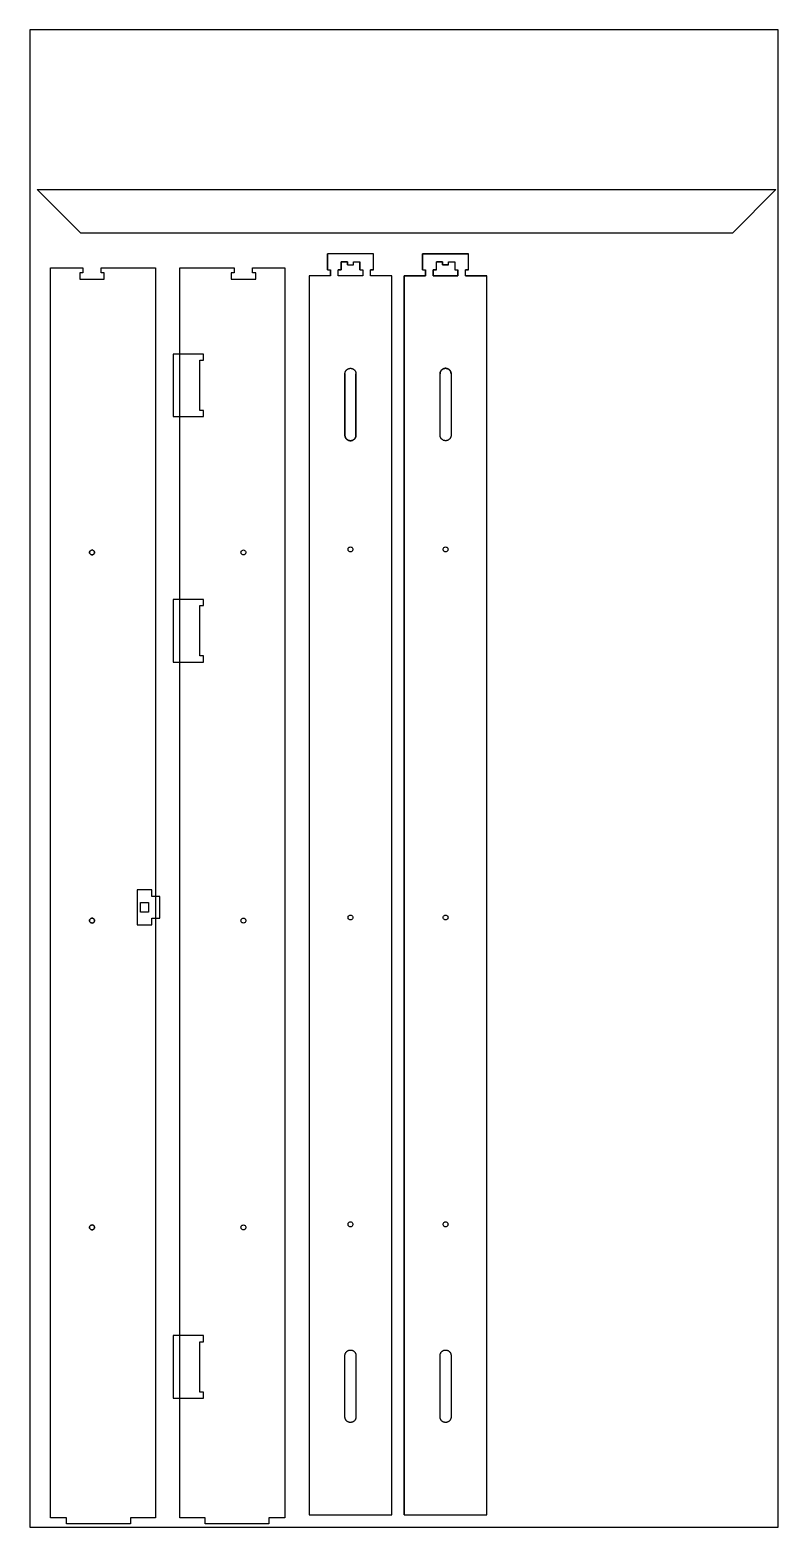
# Model space of a CAD drawing. Header units: inches. Extents: x -2871 to 2516, y -1264 to 7476.
# Drawn here: x 1296 to 2516, y -1264 to 1176 of the extents above; entities that cross this region are included whole.
import ezdxf

# ---------------------------------------------------------------- set-up
doc = ezdxf.new("R2010")
doc.units = ezdxf.units.IN
doc.header["$MEASUREMENT"] = 0
for name, color, linetype in [('0_SHEET_BirchPly 2440x1220x18', 3, 'CONTINUOUS'), ('1_anyTOOL_1mmDEEP_INSIDE', 2, 'CONTINUOUS'), ('3_anyTOOL_CUTTHROUGH_INSIDE', 4, 'CONTINUOUS'), ('4_anyTOOL_13mmDEEP_INSIDE', 1, 'CONTINUOUS'), ('5_anyTOOL_9mmDEEP_INSIDE', 6, 'CONTINUOUS'), ('6_anyTOOL_CUTTHROUGH_OUTSIDE', 5, 'CONTINUOUS')]:
    doc.layers.add(name, color=color, linetype=linetype)

msp = doc.modelspace()

# ---------------------------------------------------------------- linework, layer by layer
at = {"layer": '0_SHEET_BirchPly 2440x1220x18', "linetype": 'Continuous'}
msp.add_lwpolyline([(2516.5, -1263.5), (2516.5, 1176.5), (1296.5, 1176.5), (1296.5, -1263.5)], close=True, dxfattribs=at)
at = {"layer": '1_anyTOOL_1mmDEEP_INSIDE'}
for points in [[(1579.5, 648.3), (1529.8, 648.3), (1529.8, 546.3), (1579.5, 546.3), (1579.5, 556.3), (1573.5, 556.3), (1573.5, 638.3), (1579.5, 638.3), (1579.5, 648.3)], [(1579.5, 248.3), (1529.8, 248.3), (1529.8, 146.3), (1579.5, 146.3), (1579.5, 156.3), (1573.5, 156.3), (1573.5, 238.3), (1579.5, 238.3), (1579.5, 248.3)], [(1501.3, -236), (1495.3, -236), (1495.3, -225), (1471.3, -225), (1471.3, -282), (1495.3, -282), (1495.3, -271), (1508.1, -271), (1508.1, -236), (1501.3, -236)], [(1579.5, -951.5), (1529.8, -951.5), (1529.8, -1053.5), (1579.5, -1053.5), (1579.5, -1043.5), (1573.5, -1043.5), (1573.5, -961.5), (1579.5, -961.5), (1579.5, -951.5)]]:
    msp.add_lwpolyline(points, dxfattribs=at)
at = {"layer": '3_anyTOOL_CUTTHROUGH_INSIDE', "linetype": 'Continuous'}
for points in [[(1799.2, 775.5), (1799.2, 785.5), (1804.2, 785.5), (1804.2, 798.5), (1814.2, 798.5), (1814.2, 793.5), (1824.2, 793.5), (1824.2, 798.5), (1834.2, 798.5), (1834.2, 785.5), (1839.2, 785.5), (1839.2, 775.5)], [(1954.3, 775.5), (1954.3, 785.5), (1959.3, 785.5), (1959.3, 798.5), (1969.3, 798.5), (1969.3, 793.5), (1979.3, 793.5), (1979.3, 798.5), (1989.3, 798.5), (1989.3, 785.5), (1994.3, 785.5), (1994.3, 775.5)], [(1810.2, 616), (1810.2, 616.4), (1810.2, 616.9), (1810.3, 617.4), (1810.4, 617.8), (1810.5, 618.3), (1810.6, 618.7), (1810.8, 619.2), (1811, 619.6), (1811.2, 620.1), (1811.4, 620.5), (1811.6, 620.9), (1811.9, 621.3), (1812.2, 621.6), (1812.5, 622), (1812.8, 622.3), (1813.2, 622.7), (1813.5, 623), (1813.9, 623.2), (1814.3, 623.5), (1814.7, 623.8), (1815.1, 624), (1815.5, 624.2), (1816, 624.4), (1816.4, 624.5), (1816.9, 624.7), (1817.3, 624.8), (1817.8, 624.9), (1818.2, 624.9), (1818.7, 625), (1819.2, 625), (1819.7, 625), (1820.1, 624.9), (1820.6, 624.9), (1821.1, 624.8), (1821.5, 624.7), (1822, 624.5), (1822.4, 624.4), (1822.8, 624.2), (1823.3, 624), (1823.7, 623.8), (1824.1, 623.5), (1824.5, 623.2), (1824.8, 623), (1825.2, 622.7), (1825.5, 622.3), (1825.9, 622), (1826.2, 621.6), (1826.5, 621.3), (1826.7, 620.9), (1827, 620.5), (1827.2, 620.1), (1827.4, 619.6), (1827.6, 619.2), (1827.7, 618.7), (1827.9, 618.3), (1828, 617.8), (1828.1, 617.4), (1828.1, 616.9), (1828.2, 616.4), (1828.2, 616), (1828.2, 516), (1828.2, 515.5), (1828.1, 515), (1828.1, 514.6), (1828, 514.1), (1827.9, 513.6), (1827.7, 513.2), (1827.6, 512.7), (1827.4, 512.3), (1827.2, 511.9), (1827, 511.5), (1826.7, 511.1), (1826.5, 510.7), (1826.2, 510.3), (1825.9, 509.9), (1825.5, 509.6), (1825.2, 509.3), (1824.8, 509), (1824.5, 508.7), (1824.1, 508.4), (1823.7, 508.2), (1823.3, 507.9), (1822.8, 507.7), (1822.4, 507.6), (1822, 507.4), (1821.5, 507.3), (1821.1, 507.2), (1820.6, 507.1), (1820.1, 507), (1819.7, 507), (1819.2, 507), (1818.7, 507), (1818.2, 507), (1817.8, 507.1), (1817.3, 507.2), (1816.9, 507.3), (1816.4, 507.4), (1816, 507.6), (1815.5, 507.7), (1815.1, 507.9), (1814.7, 508.2), (1814.3, 508.4), (1813.9, 508.7), (1813.5, 509), (1813.2, 509.3), (1812.8, 509.6), (1812.5, 509.9), (1812.2, 510.3), (1811.9, 510.7), (1811.6, 511.1), (1811.4, 511.5), (1811.2, 511.9), (1811, 512.3), (1810.8, 512.7), (1810.6, 513.2), (1810.5, 513.6), (1810.4, 514.1), (1810.3, 514.6), (1810.2, 515), (1810.2, 515.5), (1810.2, 516)], [(1965.3, 516), (1965.3, 616), (1965.3, 616.4), (1965.3, 616.9), (1965.4, 617.4), (1965.5, 617.8), (1965.6, 618.3), (1965.7, 618.7), (1965.9, 619.2), (1966.1, 619.6), (1966.3, 620.1), (1966.5, 620.5), (1966.7, 620.9), (1967, 621.3), (1967.3, 621.6), (1967.6, 622), (1967.9, 622.3), (1968.3, 622.7), (1968.6, 623), (1969, 623.2), (1969.4, 623.5), (1969.8, 623.8), (1970.2, 624), (1970.6, 624.2), (1971.1, 624.4), (1971.5, 624.5), (1972, 624.7), (1972.4, 624.8), (1972.9, 624.9), (1973.3, 624.9), (1973.8, 625), (1974.3, 625), (1974.8, 625), (1975.2, 624.9), (1975.7, 624.9), (1976.2, 624.8), (1976.6, 624.7), (1977.1, 624.5), (1977.5, 624.4), (1977.9, 624.2), (1978.4, 624), (1978.8, 623.8), (1979.2, 623.5), (1979.6, 623.2), (1979.9, 623), (1980.3, 622.7), (1980.6, 622.3), (1981, 622), (1981.3, 621.6), (1981.6, 621.3), (1981.8, 620.9), (1982.1, 620.5), (1982.3, 620.1), (1982.5, 619.6), (1982.7, 619.2), (1982.8, 618.7), (1983, 618.3), (1983.1, 617.8), (1983.2, 617.4), (1983.2, 616.9), (1983.3, 616.4), (1983.3, 616), (1983.3, 516), (1983.3, 515.5), (1983.2, 515), (1983.2, 514.6), (1983.1, 514.1), (1983, 513.6), (1982.8, 513.2), (1982.7, 512.7), (1982.5, 512.3), (1982.3, 511.9), (1982.1, 511.5), (1981.8, 511.1), (1981.6, 510.7), (1981.3, 510.3), (1981, 509.9), (1980.6, 509.6), (1980.3, 509.3), (1979.9, 509), (1979.6, 508.7), (1979.2, 508.4), (1978.8, 508.2), (1978.4, 507.9), (1977.9, 507.7), (1977.5, 507.6), (1977.1, 507.4), (1976.6, 507.3), (1976.2, 507.2), (1975.7, 507.1), (1975.2, 507), (1974.8, 507), (1974.3, 507), (1973.8, 507), (1973.3, 507), (1972.9, 507.1), (1972.4, 507.2), (1972, 507.3), (1971.5, 507.4), (1971.1, 507.6), (1970.6, 507.7), (1970.2, 507.9), (1969.8, 508.2), (1969.4, 508.4), (1969, 508.7), (1968.6, 509), (1968.3, 509.3), (1967.9, 509.6), (1967.6, 509.9), (1967.3, 510.3), (1967, 510.7), (1966.7, 511.1), (1966.5, 511.5), (1966.3, 511.9), (1966.1, 512.3), (1965.9, 512.7), (1965.7, 513.2), (1965.6, 513.6), (1965.5, 514.1), (1965.4, 514.6), (1965.3, 515), (1965.3, 515.5)], [(1810.2, -984), (1810.2, -983.6), (1810.2, -983.1), (1810.3, -982.6), (1810.4, -982.2), (1810.5, -981.7), (1810.6, -981.3), (1810.8, -980.8), (1811, -980.4), (1811.2, -979.9), (1811.4, -979.5), (1811.6, -979.1), (1811.9, -978.7), (1812.2, -978.4), (1812.5, -978), (1812.8, -977.7), (1813.2, -977.3), (1813.5, -977), (1813.9, -976.8), (1814.3, -976.5), (1814.7, -976.2), (1815.1, -976), (1815.5, -975.8), (1816, -975.6), (1816.4, -975.5), (1816.9, -975.3), (1817.3, -975.2), (1817.8, -975.1), (1818.2, -975.1), (1818.7, -975), (1819.2, -975), (1819.7, -975), (1820.1, -975.1), (1820.6, -975.1), (1821.1, -975.2), (1821.5, -975.3), (1822, -975.5), (1822.4, -975.6), (1822.8, -975.8), (1823.3, -976), (1823.7, -976.2), (1824.1, -976.5), (1824.5, -976.8), (1824.8, -977), (1825.2, -977.3), (1825.5, -977.7), (1825.9, -978), (1826.2, -978.4), (1826.5, -978.7), (1826.7, -979.1), (1827, -979.5), (1827.2, -979.9), (1827.4, -980.4), (1827.6, -980.8), (1827.7, -981.3), (1827.9, -981.7), (1828, -982.2), (1828.1, -982.6), (1828.1, -983.1), (1828.2, -983.6), (1828.2, -984), (1828.2, -1084), (1828.2, -1084.5), (1828.1, -1085), (1828.1, -1085.4), (1828, -1085.9), (1827.9, -1086.4), (1827.7, -1086.8), (1827.6, -1087.3), (1827.4, -1087.7), (1827.2, -1088.1), (1827, -1088.5), (1826.7, -1088.9), (1826.5, -1089.3), (1826.2, -1089.7), (1825.9, -1090.1), (1825.5, -1090.4), (1825.2, -1090.7), (1824.8, -1091), (1824.5, -1091.3), (1824.1, -1091.6), (1823.7, -1091.8), (1823.3, -1092.1), (1822.8, -1092.3), (1822.4, -1092.4), (1822, -1092.6), (1821.5, -1092.7), (1821.1, -1092.8), (1820.6, -1092.9), (1820.1, -1093), (1819.7, -1093), (1819.2, -1093), (1818.7, -1093), (1818.2, -1093), (1817.8, -1092.9), (1817.3, -1092.8), (1816.9, -1092.7), (1816.4, -1092.6), (1816, -1092.4), (1815.5, -1092.3), (1815.1, -1092.1), (1814.7, -1091.8), (1814.3, -1091.6), (1813.9, -1091.3), (1813.5, -1091), (1813.2, -1090.7), (1812.8, -1090.4), (1812.5, -1090.1), (1812.2, -1089.7), (1811.9, -1089.3), (1811.6, -1088.9), (1811.4, -1088.5), (1811.2, -1088.1), (1811, -1087.7), (1810.8, -1087.3), (1810.6, -1086.8), (1810.5, -1086.4), (1810.4, -1085.9), (1810.3, -1085.4), (1810.2, -1085), (1810.2, -1084.5), (1810.2, -1084)], [(1965.3, -1084), (1965.3, -984), (1965.3, -983.6), (1965.3, -983.1), (1965.4, -982.6), (1965.5, -982.2), (1965.6, -981.7), (1965.7, -981.3), (1965.9, -980.8), (1966.1, -980.4), (1966.3, -979.9), (1966.5, -979.5), (1966.7, -979.1), (1967, -978.7), (1967.3, -978.4), (1967.6, -978), (1967.9, -977.7), (1968.3, -977.3), (1968.6, -977), (1969, -976.8), (1969.4, -976.5), (1969.8, -976.2), (1970.2, -976), (1970.6, -975.8), (1971.1, -975.6), (1971.5, -975.5), (1972, -975.3), (1972.4, -975.2), (1972.9, -975.1), (1973.3, -975.1), (1973.8, -975), (1974.3, -975), (1974.8, -975), (1975.2, -975.1), (1975.7, -975.1), (1976.2, -975.2), (1976.6, -975.3), (1977.1, -975.5), (1977.5, -975.6), (1977.9, -975.8), (1978.4, -976), (1978.8, -976.2), (1979.2, -976.5), (1979.6, -976.8), (1979.9, -977), (1980.3, -977.3), (1980.6, -977.7), (1981, -978), (1981.3, -978.4), (1981.6, -978.7), (1981.8, -979.1), (1982.1, -979.5), (1982.3, -979.9), (1982.5, -980.4), (1982.7, -980.8), (1982.8, -981.3), (1983, -981.7), (1983.1, -982.2), (1983.2, -982.6), (1983.2, -983.1), (1983.3, -983.6), (1983.3, -984), (1983.3, -1084), (1983.3, -1084.5), (1983.2, -1085), (1983.2, -1085.4), (1983.1, -1085.9), (1983, -1086.4), (1982.8, -1086.8), (1982.7, -1087.3), (1982.5, -1087.7), (1982.3, -1088.1), (1982.1, -1088.5), (1981.8, -1088.9), (1981.6, -1089.3), (1981.3, -1089.7), (1981, -1090.1), (1980.6, -1090.4), (1980.3, -1090.7), (1979.9, -1091), (1979.6, -1091.3), (1979.2, -1091.6), (1978.8, -1091.8), (1978.4, -1092.1), (1977.9, -1092.3), (1977.5, -1092.4), (1977.1, -1092.6), (1976.6, -1092.7), (1976.2, -1092.8), (1975.7, -1092.9), (1975.2, -1093), (1974.8, -1093), (1974.3, -1093), (1973.8, -1093), (1973.3, -1093), (1972.9, -1092.9), (1972.4, -1092.8), (1972, -1092.7), (1971.5, -1092.6), (1971.1, -1092.4), (1970.6, -1092.3), (1970.2, -1092.1), (1969.8, -1091.8), (1969.4, -1091.6), (1969, -1091.3), (1968.6, -1091), (1968.3, -1090.7), (1967.9, -1090.4), (1967.6, -1090.1), (1967.3, -1089.7), (1967, -1089.3), (1966.7, -1088.9), (1966.5, -1088.5), (1966.3, -1088.1), (1966.1, -1087.7), (1965.9, -1087.3), (1965.7, -1086.8), (1965.6, -1086.4), (1965.5, -1085.9), (1965.4, -1085.4), (1965.3, -1085), (1965.3, -1084.5)]]:
    msp.add_lwpolyline(points, close=True, dxfattribs=at)
at = {"layer": '4_anyTOOL_13mmDEEP_INSIDE'}
for p, q in [((1393.9, 325.9), (1393.8, 324.9)), ((1393.8, 324.9), (1393.9, 323.8)), ((1394.3, 326.9), (1393.9, 325.9)), ((1393.9, 323.8), (1394.3, 322.9)), ((1395, 327.7), (1394.3, 326.9)), ((1394.3, 322.9), (1395, 322)), ((1395.8, 328.3), (1395, 327.7)), ((1395, 322), (1395.8, 321.4)), ((1396.7, 328.7), (1395.8, 328.3)), ((1395.8, 321.4), (1396.7, 321)), ((1397.8, 328.9), (1396.7, 328.7)), ((1396.7, 321), (1397.8, 320.9)), ((1398.8, 328.7), (1397.8, 328.9)), ((1397.8, 320.9), (1398.8, 321)), ((1399.8, 328.3), (1398.8, 328.7)), ((1398.8, 321), (1399.8, 321.4)), ((1400.6, 327.7), (1399.8, 328.3)), ((1399.8, 321.4), (1400.6, 322)), ((1401.2, 326.9), (1400.6, 327.7)), ((1400.6, 322), (1401.2, 322.9)), ((1401.6, 325.9), (1401.2, 326.9)), ((1401.2, 322.9), (1401.6, 323.8)), ((1401.8, 324.9), (1401.6, 325.9)), ((1401.6, 323.8), (1401.8, 324.9)), ((1640.6, 324.9), (1640.7, 325.9)), ((1640.7, 323.8), (1640.6, 324.9)), ((1640.7, 325.9), (1641.1, 326.9)), ((1641.1, 322.9), (1640.7, 323.8)), ((1641.1, 326.9), (1641.8, 327.7)), ((1641.8, 322), (1641.1, 322.9)), ((1641.8, 327.7), (1642.6, 328.3)), ((1642.6, 321.4), (1641.8, 322)), ((1642.6, 328.3), (1643.5, 328.7)), ((1643.5, 321), (1642.6, 321.4)), ((1643.5, 328.7), (1644.6, 328.9)), ((1644.6, 320.9), (1643.5, 321)), ((1644.6, 328.9), (1645.6, 328.7)), ((1645.6, 321), (1644.6, 320.9)), ((1645.6, 328.7), (1646.6, 328.3)), ((1646.6, 321.4), (1645.6, 321)), ((1646.6, 328.3), (1647.4, 327.7)), ((1647.4, 322), (1646.6, 321.4)), ((1647.4, 327.7), (1648, 326.9)), ((1648, 322.9), (1647.4, 322)), ((1648, 326.9), (1648.4, 325.9)), ((1648.4, 323.8), (1648, 322.9)), ((1648.4, 325.9), (1648.6, 324.9)), ((1648.6, 324.9), (1648.4, 323.8)), ((1393.9, -274.1), (1393.8, -275.1)), ((1393.8, -275.1), (1393.9, -276.2)), ((1394.3, -273.1), (1393.9, -274.1)), ((1393.9, -276.2), (1394.3, -277.1)), ((1395, -272.3), (1394.3, -273.1)), ((1394.3, -277.1), (1395, -278)), ((1395.8, -271.7), (1395, -272.3)), ((1395, -278), (1395.8, -278.6)), ((1396.7, -271.3), (1395.8, -271.7)), ((1395.8, -278.6), (1396.7, -279)), ((1397.8, -271.1), (1396.7, -271.3)), ((1396.7, -279), (1397.8, -279.1)), ((1398.8, -271.3), (1397.8, -271.1)), ((1397.8, -279.1), (1398.8, -279)), ((1399.8, -271.7), (1398.8, -271.3)), ((1398.8, -279), (1399.8, -278.6)), ((1400.6, -272.3), (1399.8, -271.7)), ((1399.8, -278.6), (1400.6, -278)), ((1401.2, -273.1), (1400.6, -272.3)), ((1400.6, -278), (1401.2, -277.1)), ((1401.6, -274.1), (1401.2, -273.1)), ((1401.2, -277.1), (1401.6, -276.2)), ((1401.8, -275.1), (1401.6, -274.1)), ((1401.6, -276.2), (1401.8, -275.1)), ((1640.6, -275.1), (1640.7, -274.1)), ((1640.7, -276.2), (1640.6, -275.1)), ((1640.7, -274.1), (1641.1, -273.1)), ((1641.1, -277.1), (1640.7, -276.2)), ((1641.1, -273.1), (1641.8, -272.3)), ((1641.8, -278), (1641.1, -277.1)), ((1641.8, -272.3), (1642.6, -271.7)), ((1642.6, -278.6), (1641.8, -278)), ((1642.6, -271.7), (1643.5, -271.3)), ((1643.5, -279), (1642.6, -278.6)), ((1643.5, -271.3), (1644.6, -271.1)), ((1644.6, -279.1), (1643.5, -279)), ((1644.6, -271.1), (1645.6, -271.3)), ((1645.6, -279), (1644.6, -279.1)), ((1645.6, -271.3), (1646.6, -271.7)), ((1646.6, -278.6), (1645.6, -279)), ((1646.6, -271.7), (1647.4, -272.3)), ((1647.4, -278), (1646.6, -278.6)), ((1647.4, -272.3), (1648, -273.1)), ((1648, -277.1), (1647.4, -278)), ((1648, -273.1), (1648.4, -274.1)), ((1648.4, -276.2), (1648, -277.1)), ((1648.4, -274.1), (1648.6, -275.1)), ((1648.6, -275.1), (1648.4, -276.2)), ((1393.9, -774.1), (1393.8, -775.1)), ((1393.8, -775.1), (1393.9, -776.2)), ((1394.3, -773.1), (1393.9, -774.1)), ((1393.9, -776.2), (1394.3, -777.1)), ((1395, -772.3), (1394.3, -773.1)), ((1394.3, -777.1), (1395, -778)), ((1395.8, -771.7), (1395, -772.3)), ((1395, -778), (1395.8, -778.6)), ((1396.7, -771.3), (1395.8, -771.7)), ((1395.8, -778.6), (1396.7, -779)), ((1397.8, -771.1), (1396.7, -771.3)), ((1396.7, -779), (1397.8, -779.1)), ((1398.8, -771.3), (1397.8, -771.1)), ((1397.8, -779.1), (1398.8, -779)), ((1399.8, -771.7), (1398.8, -771.3)), ((1398.8, -779), (1399.8, -778.6)), ((1400.6, -772.3), (1399.8, -771.7)), ((1399.8, -778.6), (1400.6, -778)), ((1401.2, -773.1), (1400.6, -772.3)), ((1400.6, -778), (1401.2, -777.1)), ((1401.6, -774.1), (1401.2, -773.1)), ((1401.2, -777.1), (1401.6, -776.2)), ((1401.8, -775.1), (1401.6, -774.1)), ((1401.6, -776.2), (1401.8, -775.1)), ((1640.6, -775.1), (1640.7, -774.1)), ((1640.7, -776.2), (1640.6, -775.1)), ((1640.7, -774.1), (1641.1, -773.1)), ((1641.1, -777.1), (1640.7, -776.2)), ((1641.1, -773.1), (1641.8, -772.3)), ((1641.8, -778), (1641.1, -777.1)), ((1641.8, -772.3), (1642.6, -771.7)), ((1642.6, -778.6), (1641.8, -778)), ((1642.6, -771.7), (1643.5, -771.3)), ((1643.5, -779), (1642.6, -778.6)), ((1643.5, -771.3), (1644.6, -771.1)), ((1644.6, -779.1), (1643.5, -779)), ((1644.6, -771.1), (1645.6, -771.3)), ((1645.6, -779), (1644.6, -779.1)), ((1645.6, -771.3), (1646.6, -771.7)), ((1646.6, -778.6), (1645.6, -779)), ((1646.6, -771.7), (1647.4, -772.3)), ((1647.4, -778), (1646.6, -778.6)), ((1647.4, -772.3), (1648, -773.1)), ((1648, -777.1), (1647.4, -778)), ((1648, -773.1), (1648.4, -774.1)), ((1648.4, -776.2), (1648, -777.1)), ((1648.4, -774.1), (1648.6, -775.1)), ((1648.6, -775.1), (1648.4, -776.2))]:
    msp.add_line(p, q, dxfattribs=at)
at = {"layer": '4_anyTOOL_13mmDEEP_INSIDE', "linetype": 'Continuous'}
for points in [[(1393.8, 324.9), (1393.9, 325.9), (1394.3, 326.9), (1395, 327.7), (1395.8, 328.3), (1396.7, 328.7), (1397.8, 328.9), (1398.8, 328.7), (1399.8, 328.3), (1400.6, 327.7), (1401.2, 326.9), (1401.6, 325.9), (1401.8, 324.9), (1401.6, 323.8), (1401.2, 322.9), (1400.6, 322), (1399.8, 321.4), (1398.8, 321), (1397.8, 320.9), (1396.7, 321), (1395.8, 321.4), (1395, 322), (1394.3, 322.9), (1393.9, 323.8)], [(1640.6, 324.9), (1640.7, 325.9), (1641.1, 326.9), (1641.8, 327.7), (1642.6, 328.3), (1643.5, 328.7), (1644.6, 328.9), (1645.6, 328.7), (1646.6, 328.3), (1647.4, 327.7), (1648, 326.9), (1648.4, 325.9), (1648.6, 324.9), (1648.4, 323.8), (1648, 322.9), (1647.4, 322), (1646.6, 321.4), (1645.6, 321), (1644.6, 320.9), (1643.5, 321), (1642.6, 321.4), (1641.8, 322), (1641.1, 322.9), (1640.7, 323.8)], [(1815.2, 329.9), (1815.3, 330.9), (1815.7, 331.9), (1816.4, 332.7), (1817.2, 333.3), (1818.1, 333.7), (1819.2, 333.9), (1820.2, 333.7), (1821.2, 333.3), (1822, 332.7), (1822.6, 331.9), (1823, 330.9), (1823.2, 329.9), (1823, 328.8), (1822.6, 327.9), (1822, 327), (1821.2, 326.4), (1820.2, 326), (1819.2, 325.9), (1818.1, 326), (1817.2, 326.4), (1816.4, 327), (1815.7, 327.9), (1815.3, 328.8)], [(1970.3, 329.9), (1970.4, 330.9), (1970.8, 331.9), (1971.5, 332.7), (1972.3, 333.3), (1973.2, 333.7), (1974.3, 333.9), (1975.3, 333.7), (1976.3, 333.3), (1977.1, 332.7), (1977.7, 331.9), (1978.1, 330.9), (1978.3, 329.9), (1978.1, 328.8), (1977.7, 327.9), (1977.1, 327), (1976.3, 326.4), (1975.3, 326), (1974.3, 325.9), (1973.2, 326), (1972.3, 326.4), (1971.5, 327), (1970.8, 327.9), (1970.4, 328.8)], [(1815.2, -270.1), (1815.3, -269.1), (1815.7, -268.1), (1816.4, -267.3), (1817.2, -266.7), (1818.1, -266.3), (1819.2, -266.1), (1820.2, -266.3), (1821.2, -266.7), (1822, -267.3), (1822.6, -268.1), (1823, -269.1), (1823.2, -270.1), (1823, -271.2), (1822.6, -272.1), (1822, -273), (1821.2, -273.6), (1820.2, -274), (1819.2, -274.1), (1818.1, -274), (1817.2, -273.6), (1816.4, -273), (1815.7, -272.1), (1815.3, -271.2)], [(1970.3, -270.1), (1970.4, -269.1), (1970.8, -268.1), (1971.5, -267.3), (1972.3, -266.7), (1973.2, -266.3), (1974.3, -266.1), (1975.3, -266.3), (1976.3, -266.7), (1977.1, -267.3), (1977.7, -268.1), (1978.1, -269.1), (1978.3, -270.1), (1978.1, -271.2), (1977.7, -272.1), (1977.1, -273), (1976.3, -273.6), (1975.3, -274), (1974.3, -274.1), (1973.2, -274), (1972.3, -273.6), (1971.5, -273), (1970.8, -272.1), (1970.4, -271.2)], [(1393.8, -275.1), (1393.9, -274.1), (1394.3, -273.1), (1395, -272.3), (1395.8, -271.7), (1396.7, -271.3), (1397.8, -271.1), (1398.8, -271.3), (1399.8, -271.7), (1400.6, -272.3), (1401.2, -273.1), (1401.6, -274.1), (1401.8, -275.1), (1401.6, -276.2), (1401.2, -277.1), (1400.6, -278), (1399.8, -278.6), (1398.8, -279), (1397.8, -279.1), (1396.7, -279), (1395.8, -278.6), (1395, -278), (1394.3, -277.1), (1393.9, -276.2)], [(1640.6, -275.1), (1640.7, -274.1), (1641.1, -273.1), (1641.8, -272.3), (1642.6, -271.7), (1643.5, -271.3), (1644.6, -271.1), (1645.6, -271.3), (1646.6, -271.7), (1647.4, -272.3), (1648, -273.1), (1648.4, -274.1), (1648.6, -275.1), (1648.4, -276.2), (1648, -277.1), (1647.4, -278), (1646.6, -278.6), (1645.6, -279), (1644.6, -279.1), (1643.5, -279), (1642.6, -278.6), (1641.8, -278), (1641.1, -277.1), (1640.7, -276.2)], [(1393.8, -775.1), (1393.9, -774.1), (1394.3, -773.1), (1395, -772.3), (1395.8, -771.7), (1396.7, -771.3), (1397.8, -771.1), (1398.8, -771.3), (1399.8, -771.7), (1400.6, -772.3), (1401.2, -773.1), (1401.6, -774.1), (1401.8, -775.1), (1401.6, -776.2), (1401.2, -777.1), (1400.6, -778), (1399.8, -778.6), (1398.8, -779), (1397.8, -779.1), (1396.7, -779), (1395.8, -778.6), (1395, -778), (1394.3, -777.1), (1393.9, -776.2)], [(1640.6, -775.1), (1640.7, -774.1), (1641.1, -773.1), (1641.8, -772.3), (1642.6, -771.7), (1643.5, -771.3), (1644.6, -771.1), (1645.6, -771.3), (1646.6, -771.7), (1647.4, -772.3), (1648, -773.1), (1648.4, -774.1), (1648.6, -775.1), (1648.4, -776.2), (1648, -777.1), (1647.4, -778), (1646.6, -778.6), (1645.6, -779), (1644.6, -779.1), (1643.5, -779), (1642.6, -778.6), (1641.8, -778), (1641.1, -777.1), (1640.7, -776.2)], [(1815.2, -770.1), (1815.3, -769.1), (1815.7, -768.1), (1816.4, -767.3), (1817.2, -766.7), (1818.1, -766.3), (1819.2, -766.1), (1820.2, -766.3), (1821.2, -766.7), (1822, -767.3), (1822.6, -768.1), (1823, -769.1), (1823.2, -770.1), (1823, -771.2), (1822.6, -772.1), (1822, -773), (1821.2, -773.6), (1820.2, -774), (1819.2, -774.1), (1818.1, -774), (1817.2, -773.6), (1816.4, -773), (1815.7, -772.1), (1815.3, -771.2)], [(1970.3, -770.1), (1970.4, -769.1), (1970.8, -768.1), (1971.5, -767.3), (1972.3, -766.7), (1973.2, -766.3), (1974.3, -766.1), (1975.3, -766.3), (1976.3, -766.7), (1977.1, -767.3), (1977.7, -768.1), (1978.1, -769.1), (1978.3, -770.1), (1978.1, -771.2), (1977.7, -772.1), (1977.1, -773), (1976.3, -773.6), (1975.3, -774), (1974.3, -774.1), (1973.2, -774), (1972.3, -773.6), (1971.5, -773), (1970.8, -772.1), (1970.4, -771.2)]]:
    msp.add_lwpolyline(points, close=True, dxfattribs=at)
at = {"layer": '5_anyTOOL_9mmDEEP_INSIDE'}
for p, q in [((1781.6, 785.5), (1781.6, 811.5)), ((1856.7, 811.5), (1781.6, 811.5)), ((1856.7, 785.5), (1856.7, 811.5)), ((1936.7, 811.5), (2011.8, 811.5)), ((1936.7, 785.5), (1936.7, 811.5)), ((2011.8, 785.5), (2011.8, 811.5)), ((1781.6, 785.5), (1786.6, 785.5)), ((1786.6, 775.5), (1786.6, 785.5)), ((1799.2, 775.5), (1799.2, 785.5)), ((1804.2, 785.5), (1799.2, 785.5)), ((1814.2, 798.5), (1804.2, 798.5)), ((1804.2, 798.5), (1804.2, 785.5)), ((1814.2, 793.5), (1814.2, 798.5)), ((1814.2, 793.5), (1824.2, 793.5)), ((1824.2, 793.5), (1824.2, 798.5)), ((1824.2, 798.5), (1834.2, 798.5)), ((1834.2, 785.5), (1834.2, 798.5)), ((1834.2, 785.5), (1839.2, 785.5)), ((1839.2, 785.5), (1839.2, 775.5)), ((1856.7, 785.5), (1851.7, 785.5)), ((1851.7, 775.5), (1851.7, 785.5)), ((1936.7, 785.5), (1941.7, 785.5)), ((1941.7, 775.5), (1941.7, 785.5)), ((1954.3, 785.5), (1954.3, 775.5)), ((1959.3, 785.5), (1954.3, 785.5)), ((1969.3, 798.5), (1959.3, 798.5)), ((1959.3, 785.5), (1959.3, 798.5)), ((1969.3, 793.5), (1969.3, 798.5)), ((1979.3, 793.5), (1969.3, 793.5)), ((1979.3, 793.5), (1979.3, 798.5)), ((1979.3, 798.5), (1989.3, 798.5)), ((1989.3, 798.5), (1989.3, 785.5)), ((1989.3, 785.5), (1994.3, 785.5)), ((1994.3, 775.5), (1994.3, 785.5)), ((2011.8, 785.5), (2006.8, 785.5)), ((2006.8, 775.5), (2006.8, 785.5)), ((1786.6, 775.5), (1751.6, 775.5)), ((1839.2, 775.5), (1799.2, 775.5)), ((1886.7, 775.5), (1851.7, 775.5)), ((1906.7, 775.5), (1941.7, 775.5)), ((1954.3, 775.5), (1994.3, 775.5)), ((2006.8, 775.5), (2041.8, 775.5)), ((1810.2, 616.9), (1810.3, 617.4)), ((1810.2, 616.4), (1810.2, 616.9)), ((1810.2, 616), (1810.2, 616.4)), ((1810.2, 616), (1810.2, 516)), ((1810.3, 617.4), (1810.4, 617.8)), ((1810.4, 617.8), (1810.5, 618.3)), ((1810.5, 618.3), (1810.6, 618.7)), ((1810.6, 618.7), (1810.8, 619.2)), ((1810.8, 619.2), (1811, 619.6)), ((1811, 619.6), (1811.2, 620.1)), ((1811.2, 620.1), (1811.4, 620.5)), ((1811.4, 620.5), (1811.6, 620.9)), ((1811.6, 620.9), (1811.9, 621.3)), ((1811.9, 621.3), (1812.2, 621.6)), ((1812.2, 621.6), (1812.5, 622)), ((1812.5, 622), (1812.8, 622.3)), ((1812.8, 622.3), (1813.2, 622.7)), ((1813.2, 622.7), (1813.5, 623)), ((1813.5, 623), (1813.9, 623.2)), ((1813.9, 623.2), (1814.3, 623.5)), ((1814.3, 623.5), (1814.7, 623.8)), ((1814.7, 623.8), (1815.1, 624)), ((1815.1, 624), (1815.5, 624.2)), ((1815.5, 624.2), (1816, 624.4)), ((1816, 624.4), (1816.4, 624.5)), ((1816.4, 624.5), (1816.9, 624.7)), ((1816.9, 624.7), (1817.3, 624.8)), ((1817.3, 624.8), (1817.8, 624.9)), ((1817.8, 624.9), (1818.2, 624.9)), ((1818.2, 624.9), (1818.7, 625)), ((1818.7, 625), (1819.2, 625)), ((1819.2, 625), (1819.7, 625)), ((1819.7, 625), (1820.1, 624.9)), ((1820.1, 624.9), (1820.6, 624.9)), ((1820.6, 624.9), (1821.1, 624.8)), ((1821.1, 624.8), (1821.5, 624.7)), ((1821.5, 624.7), (1822, 624.5)), ((1822, 624.5), (1822.4, 624.4)), ((1822.4, 624.4), (1822.8, 624.2)), ((1822.8, 624.2), (1823.3, 624)), ((1823.3, 624), (1823.7, 623.8)), ((1823.7, 623.8), (1824.1, 623.5)), ((1824.1, 623.5), (1824.5, 623.2)), ((1824.5, 623.2), (1824.8, 623)), ((1824.8, 623), (1825.2, 622.7)), ((1825.2, 622.7), (1825.5, 622.3)), ((1825.5, 622.3), (1825.9, 622)), ((1825.9, 622), (1826.2, 621.6)), ((1826.2, 621.6), (1826.5, 621.3)), ((1826.5, 621.3), (1826.7, 620.9)), ((1826.7, 620.9), (1827, 620.5)), ((1827, 620.5), (1827.2, 620.1)), ((1827.2, 620.1), (1827.4, 619.6)), ((1827.4, 619.6), (1827.6, 619.2)), ((1827.6, 619.2), (1827.7, 618.7)), ((1827.7, 618.7), (1827.9, 618.3)), ((1827.9, 618.3), (1828, 617.8)), ((1828, 617.8), (1828.1, 617.4)), ((1828.1, 617.4), (1828.1, 616.9)), ((1828.1, 616.9), (1828.2, 616.4)), ((1828.2, 616.4), (1828.2, 616)), ((1828.2, 516), (1828.2, 616)), ((1965.4, 617.4), (1965.3, 616.9)), ((1965.3, 616.9), (1965.3, 616.4)), ((1965.3, 616.4), (1965.3, 616)), ((1965.3, 516), (1965.3, 616)), ((1965.5, 617.8), (1965.4, 617.4)), ((1965.6, 618.3), (1965.5, 617.8)), ((1965.7, 618.7), (1965.6, 618.3)), ((1965.9, 619.2), (1965.7, 618.7)), ((1966.1, 619.6), (1965.9, 619.2)), ((1966.3, 620.1), (1966.1, 619.6)), ((1966.5, 620.5), (1966.3, 620.1)), ((1966.7, 620.9), (1966.5, 620.5)), ((1967, 621.3), (1966.7, 620.9)), ((1967.3, 621.6), (1967, 621.3)), ((1967.6, 622), (1967.3, 621.6)), ((1967.9, 622.3), (1967.6, 622)), ((1968.3, 622.7), (1967.9, 622.3)), ((1968.6, 623), (1968.3, 622.7)), ((1969, 623.2), (1968.6, 623)), ((1969.4, 623.5), (1969, 623.2)), ((1969.8, 623.8), (1969.4, 623.5)), ((1970.2, 624), (1969.8, 623.8)), ((1970.6, 624.2), (1970.2, 624)), ((1971.1, 624.4), (1970.6, 624.2)), ((1971.5, 624.5), (1971.1, 624.4)), ((1972, 624.7), (1971.5, 624.5)), ((1972.4, 624.8), (1972, 624.7)), ((1972.9, 624.9), (1972.4, 624.8)), ((1973.3, 624.9), (1972.9, 624.9)), ((1973.8, 625), (1973.3, 624.9)), ((1974.3, 625), (1973.8, 625)), ((1974.8, 625), (1974.3, 625)), ((1975.2, 624.9), (1974.8, 625)), ((1975.7, 624.9), (1975.2, 624.9)), ((1976.2, 624.8), (1975.7, 624.9)), ((1976.6, 624.7), (1976.2, 624.8)), ((1977.1, 624.5), (1976.6, 624.7)), ((1977.5, 624.4), (1977.1, 624.5)), ((1977.9, 624.2), (1977.5, 624.4)), ((1978.4, 624), (1977.9, 624.2)), ((1978.8, 623.8), (1978.4, 624)), ((1979.2, 623.5), (1978.8, 623.8)), ((1979.6, 623.2), (1979.2, 623.5)), ((1979.9, 623), (1979.6, 623.2)), ((1980.3, 622.7), (1979.9, 623)), ((1980.6, 622.3), (1980.3, 622.7)), ((1981, 622), (1980.6, 622.3)), ((1981.3, 621.6), (1981, 622)), ((1981.6, 621.3), (1981.3, 621.6)), ((1981.8, 620.9), (1981.6, 621.3)), ((1982.1, 620.5), (1981.8, 620.9)), ((1982.3, 620.1), (1982.1, 620.5)), ((1982.5, 619.6), (1982.3, 620.1)), ((1982.7, 619.2), (1982.5, 619.6)), ((1982.8, 618.7), (1982.7, 619.2)), ((1983, 618.3), (1982.8, 618.7)), ((1983.1, 617.8), (1983, 618.3)), ((1983.2, 617.4), (1983.1, 617.8)), ((1983.2, 616.9), (1983.2, 617.4)), ((1983.3, 616.4), (1983.2, 616.9)), ((1983.3, 616), (1983.3, 616.4)), ((1983.3, 616), (1983.3, 516)), ((1810.2, 516), (1810.2, 515.5)), ((1810.2, 515.5), (1810.2, 515)), ((1810.2, 515), (1810.3, 514.6)), ((1810.3, 514.6), (1810.4, 514.1)), ((1810.4, 514.1), (1810.5, 513.6)), ((1810.5, 513.6), (1810.6, 513.2)), ((1810.6, 513.2), (1810.8, 512.7)), ((1810.8, 512.7), (1811, 512.3)), ((1827.4, 512.3), (1827.6, 512.7)), ((1827.6, 512.7), (1827.7, 513.2)), ((1827.7, 513.2), (1827.9, 513.6)), ((1827.9, 513.6), (1828, 514.1)), ((1828, 514.1), (1828.1, 514.6)), ((1828.1, 515), (1828.2, 515.5)), ((1828.1, 514.6), (1828.1, 515)), ((1828.2, 515.5), (1828.2, 516)), ((1965.3, 515.5), (1965.3, 516)), ((1965.3, 515), (1965.3, 515.5)), ((1965.4, 514.6), (1965.3, 515)), ((1965.5, 514.1), (1965.4, 514.6)), ((1965.6, 513.6), (1965.5, 514.1)), ((1965.7, 513.2), (1965.6, 513.6)), ((1965.9, 512.7), (1965.7, 513.2)), ((1966.1, 512.3), (1965.9, 512.7)), ((1982.7, 512.7), (1982.5, 512.3)), ((1982.8, 513.2), (1982.7, 512.7)), ((1983, 513.6), (1982.8, 513.2)), ((1983.1, 514.1), (1983, 513.6)), ((1983.2, 514.6), (1983.1, 514.1)), ((1983.3, 515.5), (1983.2, 515)), ((1983.2, 515), (1983.2, 514.6)), ((1983.3, 516), (1983.3, 515.5)), ((1811, 512.3), (1811.2, 511.9)), ((1811.2, 511.9), (1811.4, 511.5)), ((1811.4, 511.5), (1811.6, 511.1)), ((1811.6, 511.1), (1811.9, 510.7)), ((1811.9, 510.7), (1812.2, 510.3)), ((1812.2, 510.3), (1812.5, 509.9)), ((1812.5, 509.9), (1812.8, 509.6)), ((1812.8, 509.6), (1813.2, 509.3)), ((1813.2, 509.3), (1813.5, 509)), ((1813.5, 509), (1813.9, 508.7)), ((1813.9, 508.7), (1814.3, 508.4)), ((1814.3, 508.4), (1814.7, 508.2)), ((1814.7, 508.2), (1815.1, 507.9)), ((1815.1, 507.9), (1815.5, 507.7)), ((1815.5, 507.7), (1816, 507.6)), ((1816, 507.6), (1816.4, 507.4)), ((1816.4, 507.4), (1816.9, 507.3)), ((1816.9, 507.3), (1817.3, 507.2)), ((1817.3, 507.2), (1817.8, 507.1)), ((1817.8, 507.1), (1818.2, 507)), ((1818.2, 507), (1818.7, 507)), ((1818.7, 507), (1819.2, 507)), ((1819.2, 507), (1819.7, 507)), ((1819.7, 507), (1820.1, 507)), ((1820.1, 507), (1820.6, 507.1)), ((1820.6, 507.1), (1821.1, 507.2)), ((1821.1, 507.2), (1821.5, 507.3)), ((1821.5, 507.3), (1822, 507.4)), ((1822, 507.4), (1822.4, 507.6)), ((1822.4, 507.6), (1822.8, 507.7)), ((1822.8, 507.7), (1823.3, 507.9)), ((1823.3, 507.9), (1823.7, 508.2)), ((1823.7, 508.2), (1824.1, 508.4)), ((1824.1, 508.4), (1824.5, 508.7)), ((1824.5, 508.7), (1824.8, 509)), ((1824.8, 509), (1825.2, 509.3)), ((1825.2, 509.3), (1825.5, 509.6)), ((1825.5, 509.6), (1825.9, 509.9)), ((1825.9, 509.9), (1826.2, 510.3)), ((1826.2, 510.3), (1826.5, 510.7)), ((1826.5, 510.7), (1826.7, 511.1)), ((1826.7, 511.1), (1827, 511.5)), ((1827, 511.5), (1827.2, 511.9)), ((1827.2, 511.9), (1827.4, 512.3)), ((1966.3, 511.9), (1966.1, 512.3)), ((1966.5, 511.5), (1966.3, 511.9)), ((1966.7, 511.1), (1966.5, 511.5)), ((1967, 510.7), (1966.7, 511.1)), ((1967.3, 510.3), (1967, 510.7)), ((1967.6, 509.9), (1967.3, 510.3)), ((1967.9, 509.6), (1967.6, 509.9)), ((1968.3, 509.3), (1967.9, 509.6)), ((1968.6, 509), (1968.3, 509.3)), ((1969, 508.7), (1968.6, 509)), ((1969.4, 508.4), (1969, 508.7)), ((1969.8, 508.2), (1969.4, 508.4)), ((1970.2, 507.9), (1969.8, 508.2)), ((1970.6, 507.7), (1970.2, 507.9)), ((1971.1, 507.6), (1970.6, 507.7)), ((1971.5, 507.4), (1971.1, 507.6)), ((1972, 507.3), (1971.5, 507.4)), ((1972.4, 507.2), (1972, 507.3)), ((1972.9, 507.1), (1972.4, 507.2)), ((1973.3, 507), (1972.9, 507.1)), ((1973.8, 507), (1973.3, 507)), ((1974.3, 507), (1973.8, 507)), ((1974.8, 507), (1974.3, 507)), ((1975.2, 507), (1974.8, 507)), ((1975.7, 507.1), (1975.2, 507)), ((1976.2, 507.2), (1975.7, 507.1)), ((1976.6, 507.3), (1976.2, 507.2)), ((1977.1, 507.4), (1976.6, 507.3)), ((1977.5, 507.6), (1977.1, 507.4)), ((1977.9, 507.7), (1977.5, 507.6)), ((1978.4, 507.9), (1977.9, 507.7)), ((1978.8, 508.2), (1978.4, 507.9)), ((1979.2, 508.4), (1978.8, 508.2)), ((1979.6, 508.7), (1979.2, 508.4)), ((1979.9, 509), (1979.6, 508.7)), ((1980.3, 509.3), (1979.9, 509)), ((1980.6, 509.6), (1980.3, 509.3)), ((1981, 509.9), (1980.6, 509.6)), ((1981.3, 510.3), (1981, 509.9)), ((1981.6, 510.7), (1981.3, 510.3)), ((1981.8, 511.1), (1981.6, 510.7)), ((1982.1, 511.5), (1981.8, 511.1)), ((1982.3, 511.9), (1982.1, 511.5)), ((1982.5, 512.3), (1982.3, 511.9))]:
    msp.add_line(p, q, dxfattribs=at)
at = {"layer": '5_anyTOOL_9mmDEEP_INSIDE', "linetype": 'Continuous'}
msp.add_lwpolyline([(1476.6, -261.5), (1476.6, -245.5), (1490.1, -245.5), (1490.1, -261.5)], close=True, dxfattribs=at)
at = {"layer": '6_anyTOOL_CUTTHROUGH_OUTSIDE'}
msp.add_line((1906.7, -1243.5), (1906.7, 775.5), dxfattribs=at)
at = {"layer": '6_anyTOOL_CUTTHROUGH_OUTSIDE', "linetype": 'Continuous'}
for points in [[(1308.5, 916.4), (2512.9, 916.4), (2441.9, 845.4), (1379.5, 845.4)], [(1886.7, -1243.5), (1886.7, 775.5), (1851.7, 775.5), (1851.7, 785.5), (1856.7, 785.5), (1856.7, 811.5), (1781.6, 811.5), (1781.6, 785.5), (1786.6, 785.5), (1786.6, 775.5), (1751.6, 775.5), (1751.6, -1243.5)], [(2041.8, -1243.5), (2041.8, 775.5), (2006.8, 775.5), (2006.8, 785.5), (2011.8, 785.5), (2011.8, 811.5), (1936.7, 811.5), (1936.7, 785.5), (1941.7, 785.5), (1941.7, 775.5), (1906.7, 775.5), (1906.7, -1243.5)], [(1330.2, 788.5), (1382.8, 788.5), (1382.8, 780.5), (1377.8, 780.5), (1377.8, 770.5), (1417.8, 770.5), (1417.8, 780.5), (1412.8, 780.5), (1412.8, 788.5), (1501.3, 788.5), (1501.3, -236), (1501.3, -271), (1501.3, -1248.5), (1460.3, -1248.5), (1460.3, -1258.5), (1356.3, -1258.5), (1356.3, -1248.5), (1330.2, -1248.5)], [(1541, -1248.5), (1541, -1053.5), (1541, -951.5), (1541, 146.3), (1541, 248.3), (1541, 546.3), (1541, 648.3), (1541, 788.5), (1629.6, 788.5), (1629.6, 780.5), (1624.6, 780.5), (1624.6, 770.5), (1664.6, 770.5), (1664.6, 780.5), (1659.6, 780.5), (1659.6, 788.5), (1712.1, 788.5), (1712.1, -1248.5), (1686, -1248.5), (1686, -1258.5), (1582, -1258.5), (1582, -1248.5)]]:
    msp.add_lwpolyline(points, close=True, dxfattribs=at)

doc.saveas('drawing.dxf')
